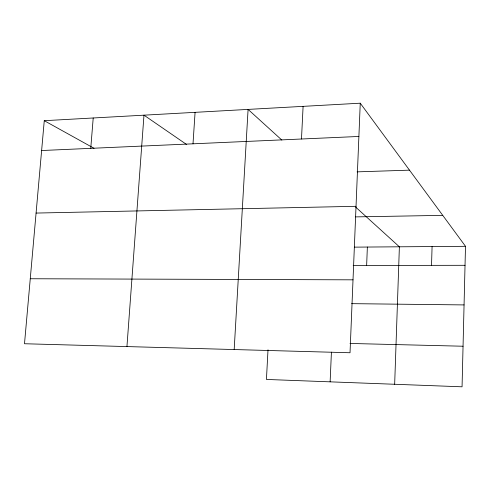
<?xml version="1.0" encoding="UTF-8"?>
<svg xmlns="http://www.w3.org/2000/svg" width="490" height="490" viewBox="0 0 490 490"><rect width="100%" height="100%" fill="white"/><g stroke="black" fill="none" stroke-linecap="round" stroke-linejoin="round"><path stroke-width="0.73" d="M360.254 103.194L350.025 352.751L24.5 343.741L44.265 120.693L360.254 103.194L465.5 246.311L462.058 386.806L266.438 379.444L268.012 349.805M431.531 265.353L432.082 246.562M394.664 384.27L399.381 246.807L355.544 207.001M366.643 265.445L367.359 247.046M330.125 381.839L331.424 352.145M301.485 139.007L303.102 106.361M234.177 349.541L248.087 109.405L281.83 140.054M193.005 143.815L195.081 112.345M126.941 346.577L143.98 115.175L186.463 144.403M90.748 148.347L93.216 117.986M41.626 150.528L358.894 136.459M357.088 171.861L409.493 170.153M36.082 213.07L356.028 206.308M355.709 216.892L442.74 215.361M354.362 247.144L465.5 246.311M353.174 265.464L465.035 265.304M30.258 278.749L353.014 279.833M351.606 303.653L464.061 304.921M349.97 343.453L463.05 346.228M44.265 120.693L94.062 148.305"/></g></svg>
